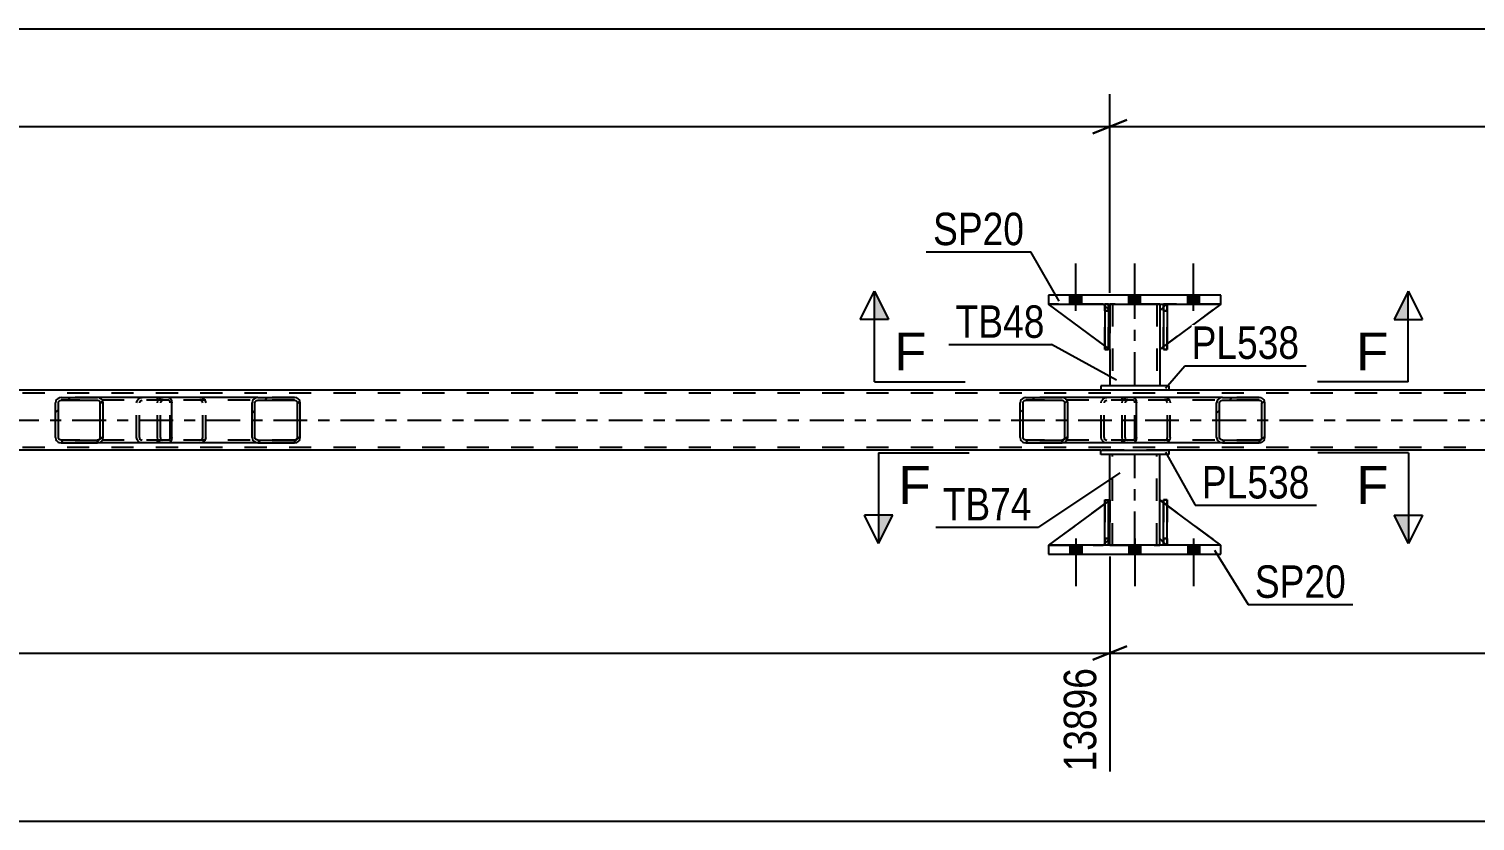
# Model space of a CAD drawing. Header units: millimetres. Extents: x -111 to 730, y -402 to 192.
# Drawn here: x 373.7 to 501.3, y -245.6 to -175.7 of the extents above; entities that cross this region are included whole.
import ezdxf

# ---------------------------------------------------------------- set-up
doc = ezdxf.new("R2010")
doc.units = ezdxf.units.MM
doc.linetypes.add('DXK_LINE_DOT2', pattern=[3.9198, 1.9599, -1.9599])
doc.linetypes.add('DXK_LINE_DOT3', pattern=[5.9187, 2.979, -0.9799, 0.9799, -0.9799])
doc.styles.add('Arial', font='ARIAL.TTF', dxfattribs={"height": 0.2})
doc.styles.add('Arial Narrow', font='ARIALN.TTF', dxfattribs={"height": 0.2})

# ---------------------------------------------------------------- blocks, each defined once
blk = doc.blocks.new('Part-200059755-4156 - 4015')
at = {"linetype": 'Continuous'}
h = blk.add_hatch(dxfattribs=at)
h.set_pattern_fill('', scale=0.7, style=0, pattern_type=0)
h.set_pattern_definition([(45, (482.7503, -208.489), (-1.57154, 1.57154), [])])
h.paths.add_polyline_path([(482.79, -208.67), (482.75, -208.49), (482.64, -208.33), (482.47, -208.23), (482.28, -208.19), (479.04, -208.19), (478.85, -208.23), (478.68, -208.33), (478.57, -208.49), (478.53, -208.67), (478.53, -211.71), (478.57, -211.9), (478.68, -212.05), (478.85, -212.16), (479.04, -212.19), (482.28, -212.19), (482.47, -212.16), (482.64, -212.05), (482.75, -211.9), (482.79, -211.71)])
h.paths.add_polyline_path([(482.51, -211.8), (482.46, -211.88), (482.38, -211.93), (482.28, -211.95), (479.04, -211.95), (478.95, -211.93), (478.86, -211.88), (478.81, -211.8), (478.79, -211.71), (478.79, -208.67), (478.81, -208.58), (478.86, -208.5), (478.95, -208.45), (479.04, -208.43), (482.28, -208.43), (482.38, -208.45), (482.46, -208.5), (482.51, -208.58), (482.53, -208.67), (482.53, -211.71)])
at = {"color": 7, "linetype": 'DXK_LINE_DOT2'}
for p, q in [((470.18, -208.67), (470.22, -208.49)), ((470.18, -211.71), (470.18, -208.67)), ((470.46, -208.58), (470.44, -208.67)), ((470.44, -211.71), (470.44, -208.67)), ((470.51, -208.5), (470.46, -208.58)), ((470.5, -208.23), (470.69, -208.19)), ((470.6, -208.45), (470.51, -208.5)), ((470.69, -208.43), (470.6, -208.45)), ((471.18, -208.19), (470.69, -208.19)), ((482.28, -208.43), (470.69, -208.43)), ((473.93, -208.19), (474.12, -208.23)), ((474.03, -208.45), (473.93, -208.43)), ((474.11, -208.5), (474.03, -208.45)), ((474.17, -208.58), (474.11, -208.5)), ((474.18, -208.67), (474.17, -208.58)), ((474.18, -211.71), (474.18, -208.67)), ((474.4, -208.49), (474.44, -208.67)), ((474.44, -211.71), (474.44, -208.67)), ((482.28, -208.19), (479.04, -208.19)), ((470.22, -211.9), (470.18, -211.71)), ((470.44, -211.71), (470.46, -211.8)), ((470.46, -211.8), (470.51, -211.88)), ((474.11, -211.88), (474.17, -211.8)), ((474.17, -211.8), (474.18, -211.71)), ((474.44, -211.71), (474.4, -211.9)), ((470.69, -212.19), (470.5, -212.16)), ((470.51, -211.88), (470.6, -211.93)), ((470.6, -211.93), (470.69, -211.95)), ((482.28, -211.95), (470.69, -211.95)), ((471.18, -212.19), (470.69, -212.19)), ((473.93, -211.95), (474.03, -211.93)), ((474.12, -212.16), (473.93, -212.19)), ((474.03, -211.93), (474.11, -211.88)), ((482.28, -212.19), (479.04, -212.19))]:
    blk.add_line(p, q, dxfattribs=at)
at = {"color": 2, "linetype": 'Continuous'}
for p, q in [((479.04, -208.19), (471.18, -208.19)), ((478.57, -208.49), (478.53, -208.67)), ((478.53, -211.71), (478.53, -208.67)), ((478.79, -208.67), (478.81, -208.58)), ((478.79, -211.71), (478.79, -208.67)), ((478.81, -208.58), (478.86, -208.5)), ((479.04, -208.19), (478.85, -208.23)), ((478.86, -208.5), (478.95, -208.45)), ((478.95, -208.45), (479.04, -208.43)), ((479.04, -208.19), (482.28, -208.19)), ((479.04, -208.43), (482.28, -208.43)), ((482.47, -208.23), (482.28, -208.19)), ((482.28, -208.43), (482.38, -208.45)), ((482.38, -208.45), (482.46, -208.5)), ((482.46, -208.5), (482.51, -208.58)), ((482.51, -208.58), (482.53, -208.67)), ((482.53, -211.71), (482.53, -208.67)), ((482.79, -208.67), (482.75, -208.49)), ((482.79, -211.71), (482.79, -208.67)), ((478.53, -211.71), (478.57, -211.9)), ((478.81, -211.8), (478.79, -211.71)), ((478.86, -211.88), (478.81, -211.8)), ((482.51, -211.8), (482.46, -211.88)), ((482.53, -211.71), (482.51, -211.8)), ((482.75, -211.9), (482.79, -211.71)), ((479.04, -212.19), (471.18, -212.19)), ((478.85, -212.16), (479.04, -212.19)), ((478.95, -211.93), (478.86, -211.88)), ((479.04, -211.95), (478.95, -211.93)), ((479.04, -211.95), (482.28, -211.95)), ((479.04, -212.19), (482.28, -212.19)), ((482.38, -211.93), (482.28, -211.95)), ((482.28, -212.19), (482.47, -212.16)), ((482.46, -211.88), (482.38, -211.93))]:
    blk.add_line(p, q, dxfattribs=at)
at = {"color": 7, "linetype": 'DXK_LINE_DOT2'}
for centre, start, end in [((470.67, -208.69), 110.7583, 155.68), ((473.95, -208.69), 24.32, 69.2417), ((470.67, -211.69), 204.32, 249.2417), ((473.95, -211.69), 290.7583, 335.68)]:
    blk.add_arc(centre, 0.496, start, end, dxfattribs=at)
at = {"color": 2, "linetype": 'Continuous'}
for centre, start, end in [((479.02, -208.69), 110.7583, 155.68), ((482.3, -208.69), 24.32, 69.2417), ((479.02, -211.69), 204.32, 249.2417), ((482.3, -211.69), 290.7583, 335.68)]:
    blk.add_arc(centre, 0.496, start, end, dxfattribs=at)
blk = doc.blocks.new('Part-200059755-4157 - 4015')
at = {"linetype": 'Continuous'}
h = blk.add_hatch(dxfattribs=at)
h.set_pattern_fill('', scale=0.7, style=0, pattern_type=0)
h.set_pattern_definition([(45, (465.3397, -208.489), (-1.57154, 1.57154), [])])
h.paths.add_polyline_path([(465.38, -208.67), (465.34, -208.49), (465.23, -208.33), (465.07, -208.23), (464.88, -208.19), (461.69, -208.19), (461.5, -208.23), (461.34, -208.33), (461.23, -208.49), (461.19, -208.67), (461.19, -211.71), (461.23, -211.9), (461.34, -212.05), (461.5, -212.16), (461.69, -212.19), (464.88, -212.19), (465.07, -212.16), (465.23, -212.05), (465.34, -211.9), (465.38, -211.71)])
h.paths.add_polyline_path([(465.11, -211.8), (465.05, -211.88), (464.97, -211.93), (464.88, -211.95), (461.69, -211.95), (461.59, -211.93), (461.51, -211.88), (461.46, -211.8), (461.44, -211.71), (461.44, -208.67), (461.46, -208.58), (461.51, -208.5), (461.59, -208.45), (461.69, -208.43), (464.88, -208.43), (464.97, -208.45), (465.05, -208.5), (465.11, -208.58), (465.13, -208.67), (465.13, -211.71)])
at = {"color": 2, "linetype": 'Continuous'}
for p, q in [((461.23, -208.49), (461.19, -208.67)), ((461.19, -211.71), (461.19, -208.67)), ((461.44, -208.67), (461.46, -208.58)), ((461.44, -211.71), (461.44, -208.67)), ((461.46, -208.58), (461.51, -208.5)), ((461.69, -208.19), (461.5, -208.23)), ((461.51, -208.5), (461.59, -208.45)), ((461.59, -208.45), (461.69, -208.43)), ((461.69, -208.19), (464.88, -208.19)), ((461.69, -208.43), (464.88, -208.43)), ((471.18, -208.19), (464.88, -208.19)), ((465.07, -208.23), (464.88, -208.19)), ((464.88, -208.43), (464.97, -208.45)), ((464.97, -208.45), (465.05, -208.5)), ((465.05, -208.5), (465.11, -208.58)), ((465.11, -208.58), (465.13, -208.67)), ((465.13, -211.71), (465.13, -208.67)), ((465.38, -208.67), (465.34, -208.49)), ((465.38, -211.71), (465.38, -208.67)), ((471.18, -208.19), (471.28, -208.23)), ((471.28, -208.23), (471.37, -208.33)), ((471.37, -208.33), (471.43, -208.49)), ((471.43, -208.49), (471.45, -208.67)), ((471.45, -211.71), (471.45, -208.67)), ((461.19, -211.71), (461.23, -211.9)), ((461.46, -211.8), (461.44, -211.71)), ((461.51, -211.88), (461.46, -211.8)), ((465.11, -211.8), (465.05, -211.88)), ((465.13, -211.71), (465.11, -211.8)), ((465.34, -211.9), (465.38, -211.71)), ((471.45, -211.71), (471.43, -211.9)), ((461.5, -212.16), (461.69, -212.19)), ((461.59, -211.93), (461.51, -211.88)), ((461.69, -211.95), (461.59, -211.93)), ((461.69, -211.95), (464.88, -211.95)), ((461.69, -212.19), (464.88, -212.19)), ((464.97, -211.93), (464.88, -211.95)), ((464.88, -212.19), (465.07, -212.16)), ((471.18, -212.19), (464.88, -212.19)), ((465.05, -211.88), (464.97, -211.93)), ((471.28, -212.16), (471.18, -212.19)), ((471.37, -212.05), (471.28, -212.16)), ((471.43, -211.9), (471.37, -212.05))]:
    blk.add_line(p, q, dxfattribs=at)
at = {"color": 7, "linetype": 'DXK_LINE_DOT2'}
for p, q in [((464.88, -208.19), (461.69, -208.19)), ((471.18, -208.43), (461.69, -208.43)), ((468.34, -208.67), (468.38, -208.49)), ((468.34, -211.71), (468.34, -208.67)), ((468.61, -208.58), (468.59, -208.67)), ((468.59, -211.71), (468.59, -208.67)), ((468.66, -208.5), (468.61, -208.58)), ((468.65, -208.23), (468.84, -208.19)), ((468.66, -208.5), (468.69, -208.49)), ((468.69, -208.49), (468.74, -208.45)), ((468.74, -208.45), (468.84, -208.43)), ((470.18, -208.43), (470.18, -208.19)), ((471.23, -208.45), (471.18, -208.43)), ((471.27, -208.5), (471.23, -208.45)), ((471.3, -208.58), (471.27, -208.5)), ((471.31, -208.67), (471.3, -208.58)), ((471.31, -211.71), (471.31, -208.67)), ((468.38, -211.9), (468.34, -211.71)), ((468.59, -211.71), (468.61, -211.8)), ((468.61, -211.8), (468.66, -211.88)), ((471.27, -211.88), (471.3, -211.8)), ((471.3, -211.8), (471.31, -211.71)), ((471.18, -211.95), (461.69, -211.95)), ((464.88, -212.19), (461.69, -212.19)), ((468.84, -212.19), (468.65, -212.16)), ((468.66, -211.88), (468.69, -211.9)), ((468.69, -211.9), (468.74, -211.93)), ((468.74, -211.93), (468.84, -211.95)), ((470.18, -212.19), (470.18, -211.95)), ((471.18, -211.95), (471.23, -211.93)), ((471.23, -211.93), (471.27, -211.88))]:
    blk.add_line(p, q, dxfattribs=at)
at = {"color": 2, "linetype": 'Continuous'}
for centre, start, end in [((461.68, -208.69), 111.1941, 156.1506), ((464.89, -208.69), 23.8494, 68.8059), ((461.68, -211.7), 203.8494, 248.8059), ((464.89, -211.7), 291.1941, 336.1506)]:
    blk.add_arc(centre, 0.492, start, end, dxfattribs=at)
at = {"color": 7, "linetype": 'DXK_LINE_DOT2'}
for centre, start, end in [((468.83, -208.69), 111.1941, 156.1506), ((468.83, -211.7), 203.8494, 248.8059)]:
    blk.add_arc(centre, 0.492, start, end, dxfattribs=at)
blk = doc.blocks.new('Part-200059755-4158 - 4015')
at = {"linetype": 'Continuous'}
h = blk.add_hatch(dxfattribs=at)
h.set_pattern_fill('', scale=0.7, style=0, pattern_type=0)
h.set_pattern_definition([(45, (397.616, -208.489), (-1.57154, 1.57154), [])])
h.paths.add_polyline_path([(397.65, -208.67), (397.62, -208.49), (397.51, -208.33), (397.34, -208.23), (397.14, -208.19), (393.91, -208.19), (393.71, -208.23), (393.55, -208.33), (393.44, -208.49), (393.4, -208.67), (393.4, -211.71), (393.44, -211.9), (393.55, -212.05), (393.71, -212.16), (393.91, -212.19), (397.14, -212.19), (397.34, -212.16), (397.51, -212.05), (397.62, -211.9), (397.65, -211.71)])
h.paths.add_polyline_path([(397.38, -211.8), (397.32, -211.88), (397.24, -211.93), (397.14, -211.95), (393.91, -211.95), (393.81, -211.93), (393.73, -211.88), (393.67, -211.8), (393.65, -211.71), (393.65, -208.67), (393.67, -208.58), (393.73, -208.5), (393.81, -208.45), (393.91, -208.43), (397.14, -208.43), (397.24, -208.45), (397.32, -208.5), (397.38, -208.58), (397.4, -208.67), (397.4, -211.71)])
at = {"color": 7, "linetype": 'DXK_LINE_DOT2'}
for p, q in [((385.05, -208.67), (385.09, -208.49)), ((385.05, -211.71), (385.05, -208.67)), ((385.32, -208.58), (385.3, -208.67)), ((385.3, -211.71), (385.3, -208.67)), ((385.38, -208.5), (385.32, -208.58)), ((385.36, -208.23), (385.56, -208.19)), ((385.46, -208.45), (385.38, -208.5)), ((385.56, -208.43), (385.46, -208.45)), ((386.04, -208.19), (385.56, -208.19)), ((397.14, -208.43), (385.56, -208.43)), ((388.79, -208.19), (388.99, -208.23)), ((388.89, -208.45), (388.79, -208.43)), ((388.98, -208.5), (388.89, -208.45)), ((389.03, -208.58), (388.98, -208.5)), ((389.05, -208.67), (389.03, -208.58)), ((389.05, -211.71), (389.05, -208.67)), ((389.27, -208.49), (389.31, -208.67)), ((389.31, -211.71), (389.31, -208.67)), ((397.14, -208.19), (393.91, -208.19)), ((385.09, -211.9), (385.05, -211.71)), ((385.3, -211.71), (385.32, -211.8)), ((385.32, -211.8), (385.38, -211.88)), ((388.98, -211.88), (389.03, -211.8)), ((389.03, -211.8), (389.05, -211.71)), ((389.31, -211.71), (389.27, -211.9)), ((385.56, -212.19), (385.36, -212.16)), ((385.38, -211.88), (385.46, -211.93)), ((385.46, -211.93), (385.56, -211.95)), ((397.14, -211.95), (385.56, -211.95)), ((386.04, -212.19), (385.56, -212.19)), ((388.79, -211.95), (388.89, -211.93)), ((388.99, -212.16), (388.79, -212.19)), ((388.89, -211.93), (388.98, -211.88)), ((397.14, -212.19), (393.91, -212.19))]:
    blk.add_line(p, q, dxfattribs=at)
at = {"color": 2, "linetype": 'Continuous'}
for p, q in [((393.91, -208.19), (386.04, -208.19)), ((393.44, -208.49), (393.4, -208.67)), ((393.4, -211.71), (393.4, -208.67)), ((393.65, -208.67), (393.67, -208.58)), ((393.65, -211.71), (393.65, -208.67)), ((393.67, -208.58), (393.73, -208.5)), ((393.91, -208.19), (393.71, -208.23)), ((393.73, -208.5), (393.81, -208.45)), ((393.81, -208.45), (393.91, -208.43)), ((393.91, -208.19), (397.14, -208.19)), ((393.91, -208.43), (397.14, -208.43)), ((397.34, -208.23), (397.14, -208.19)), ((397.14, -208.43), (397.24, -208.45)), ((397.24, -208.45), (397.32, -208.5)), ((397.32, -208.5), (397.38, -208.58)), ((397.38, -208.58), (397.4, -208.67)), ((397.4, -211.71), (397.4, -208.67)), ((397.65, -208.67), (397.62, -208.49)), ((397.65, -211.71), (397.65, -208.67)), ((393.4, -211.71), (393.44, -211.9)), ((393.67, -211.8), (393.65, -211.71)), ((393.73, -211.88), (393.67, -211.8)), ((397.38, -211.8), (397.32, -211.88)), ((397.4, -211.71), (397.38, -211.8)), ((397.62, -211.9), (397.65, -211.71)), ((393.91, -212.19), (386.04, -212.19)), ((393.71, -212.16), (393.91, -212.19)), ((393.81, -211.93), (393.73, -211.88)), ((393.91, -211.95), (393.81, -211.93)), ((393.91, -211.95), (397.14, -211.95)), ((393.91, -212.19), (397.14, -212.19)), ((397.24, -211.93), (397.14, -211.95)), ((397.14, -212.19), (397.34, -212.16)), ((397.32, -211.88), (397.24, -211.93))]:
    blk.add_line(p, q, dxfattribs=at)
at = {"color": 7, "linetype": 'DXK_LINE_DOT2'}
for centre, start, end in [((385.54, -208.69), 110.7583, 155.68), ((388.81, -208.69), 24.32, 69.2417), ((385.54, -211.69), 204.32, 249.2417), ((388.81, -211.69), 290.7583, 335.68)]:
    blk.add_arc(centre, 0.496, start, end, dxfattribs=at)
at = {"color": 2, "linetype": 'Continuous'}
for centre, start, end in [((393.89, -208.69), 110.7583, 155.68), ((397.16, -208.69), 24.32, 69.2417), ((393.89, -211.69), 204.32, 249.2417), ((397.16, -211.69), 290.7583, 335.68)]:
    blk.add_arc(centre, 0.496, start, end, dxfattribs=at)
blk = doc.blocks.new('Part-200059755-4196 - 4015')
at = {"color": 2, "linetype": 'Continuous'}
for p, q in [((469.1, -199.95), (469.1, -200.55)), ((473.5, -199.95), (473.5, -200.55)), ((469.1, -203.95), (469.1, -207.15)), ((473.5, -203.95), (473.5, -207.15))]:
    blk.add_line(p, q, dxfattribs=at)
at = {"color": 7, "linetype": 'DXK_LINE_DOT2'}
for p, q in [((473.5, -199.95), (469.1, -199.95)), ((469.34, -199.95), (469.34, -207.15)), ((473.26, -199.95), (473.26, -207.15)), ((469.1, -200.55), (469.1, -203.95)), ((473.5, -200.55), (473.5, -203.95)), ((473.5, -207.15), (469.1, -207.15))]:
    blk.add_line(p, q, dxfattribs=at)
at = {"color": 7, "linetype": 'DXK_LINE_DOT3'}
blk.add_line((471.3, -207.15), (471.3, -199.95), dxfattribs=at)
blk = doc.blocks.new('Part-200059755-4201 - 4015')
at = {"color": 2, "linetype": 'Continuous'}
for p, q in [((474.3, -207.15), (468.3, -207.15)), ((468.3, -207.15), (468.3, -207.55)), ((474.3, -207.55), (468.3, -207.55)), ((474.3, -207.15), (474.3, -207.55))]:
    blk.add_line(p, q, dxfattribs=at)
blk = doc.blocks.new('Part-200059755-4206 - 4015')
at = {"color": 2, "linetype": 'Continuous'}
for p, q in [((468.3, -212.83), (474.3, -212.83)), ((468.3, -213.23), (468.3, -212.83)), ((474.3, -212.83), (474.3, -213.23)), ((474.3, -213.23), (468.3, -213.23))]:
    blk.add_line(p, q, dxfattribs=at)
blk = doc.blocks.new('Part-200059755-4211 - 4015')
at = {"color": 2, "linetype": 'Continuous'}
for p, q in [((469.1, -217.23), (469.1, -213.23)), ((473.5, -217.23), (473.5, -213.23)), ((469.1, -221.23), (469.1, -220.63)), ((473.5, -221.23), (473.5, -220.63))]:
    blk.add_line(p, q, dxfattribs=at)
at = {"color": 7, "linetype": 'DXK_LINE_DOT2'}
for p, q in [((473.5, -213.23), (469.1, -213.23)), ((469.34, -221.23), (469.34, -213.23)), ((473.26, -221.23), (473.26, -213.23)), ((469.1, -220.63), (469.1, -217.23)), ((473.5, -220.63), (473.5, -217.23)), ((469.1, -221.23), (473.5, -221.23))]:
    blk.add_line(p, q, dxfattribs=at)
at = {"color": 7, "linetype": 'DXK_LINE_DOT3'}
blk.add_line((471.3, -221.23), (471.3, -213.23), dxfattribs=at)
blk = doc.blocks.new('Part-200059755-4212 - 4015')
at = {"color": 7, "linetype": 'DXK_LINE_DOT2'}
for p, q in [((468.65, -200.55), (468.65, -199.95)), ((468.65, -199.95), (468.65, -199.95)), ((468.65, -199.95), (468.65, -203.95)), ((468.97, -199.95), (468.65, -199.95)), ((468.97, -200.55), (468.97, -199.95)), ((468.97, -203.95), (468.97, -199.95)), ((468.65, -203.95), (468.65, -200.55)), ((468.65, -200.55), (468.97, -200.55)), ((468.97, -200.55), (468.97, -203.95)), ((468.65, -203.95), (468.97, -203.95))]:
    blk.add_line(p, q, dxfattribs=at)
blk = doc.blocks.new('Part-200059755-4213 - 4015')
at = {"color": 7, "linetype": 'DXK_LINE_DOT2'}
for p, q in [((473.85, -200.55), (473.85, -199.95)), ((473.85, -199.95), (473.85, -199.95)), ((473.85, -199.95), (473.85, -203.95)), ((474.17, -199.95), (473.85, -199.95)), ((474.17, -200.55), (474.17, -199.95)), ((474.17, -203.95), (474.17, -199.95)), ((473.85, -203.95), (473.85, -200.55)), ((473.85, -200.55), (474.17, -200.55)), ((474.17, -200.55), (474.17, -203.95)), ((473.85, -203.95), (474.17, -203.95))]:
    blk.add_line(p, q, dxfattribs=at)
blk = doc.blocks.new('Part-200059755-4214 - 4015')
at = {"color": 2, "linetype": 'Continuous'}
for p, q in [((468.97, -199.95), (468.65, -199.95)), ((468.65, -199.95), (468.65, -203.95)), ((468.97, -199.95), (468.97, -199.95)), ((468.97, -199.95), (468.97, -203.95)), ((468.97, -203.95), (468.65, -203.95))]:
    blk.add_line(p, q, dxfattribs=at)
at = {"color": 7, "linetype": 'DXK_LINE_DOT2'}
for p, q in [((468.65, -200.55), (468.65, -199.95)), ((468.97, -200.55), (468.97, -199.95)), ((468.97, -199.95), (468.97, -199.95)), ((468.97, -200.55), (468.65, -200.55)), ((468.65, -200.55), (468.65, -203.95)), ((468.97, -203.95), (468.97, -200.55))]:
    blk.add_line(p, q, dxfattribs=at)
blk = doc.blocks.new('Part-200059755-4215 - 4015')
at = {"color": 2, "linetype": 'Continuous'}
for p, q in [((474.17, -199.95), (473.85, -199.95)), ((473.85, -199.95), (473.85, -203.95)), ((474.17, -199.95), (474.17, -199.95)), ((474.17, -199.95), (474.17, -203.95)), ((474.17, -203.95), (473.85, -203.95))]:
    blk.add_line(p, q, dxfattribs=at)
at = {"color": 7, "linetype": 'DXK_LINE_DOT2'}
for p, q in [((473.85, -200.55), (473.85, -199.95)), ((474.17, -200.55), (474.17, -199.95)), ((474.17, -199.95), (474.17, -199.95)), ((474.17, -200.55), (473.85, -200.55)), ((473.85, -200.55), (473.85, -203.95)), ((474.17, -203.95), (474.17, -200.55))]:
    blk.add_line(p, q, dxfattribs=at)
blk = doc.blocks.new('Part-200059755-4218 - 4015')
at = {"color": 7, "linetype": 'DXK_LINE_DOT2'}
for p, q in [((469.1, -203.95), (463.7, -199.95)), ((463.7, -199.95), (468.5, -199.95)), ((468.5, -199.95), (469.1, -200.55)), ((469.1, -200.55), (468.5, -199.95)), ((469.1, -200.55), (469.1, -203.95)), ((469.1, -200.55), (469.1, -200.55)), ((469.1, -200.55), (469.1, -203.95))]:
    blk.add_line(p, q, dxfattribs=at)
blk = doc.blocks.new('Part-200059755-4221 - 4015')
at = {"color": 2, "linetype": 'Continuous'}
for p, q in [((468.65, -203.62), (463.7, -199.95)), ((468.65, -200.11), (468.5, -199.95)), ((469.1, -200.55), (468.97, -200.43)), ((469.1, -200.55), (469.1, -200.55)), ((469.1, -203.95), (469.1, -200.55)), ((468.97, -203.86), (469.1, -203.95)), ((469.1, -203.95), (469.1, -203.95))]:
    blk.add_line(p, q, dxfattribs=at)
at = {"color": 7, "linetype": 'DXK_LINE_DOT2'}
for p, q in [((468.5, -199.95), (463.7, -199.95)), ((468.5, -199.95), (469.1, -200.55)), ((468.97, -200.43), (468.65, -200.11)), ((469.1, -200.55), (469.1, -203.95)), ((468.97, -203.86), (468.65, -203.62))]:
    blk.add_line(p, q, dxfattribs=at)
blk = doc.blocks.new('Part-200059755-4224 - 4015')
at = {"color": 7, "linetype": 'DXK_LINE_DOT2'}
for p, q in [((474.1, -199.95), (473.5, -200.55)), ((473.5, -203.95), (478.9, -199.95)), ((478.9, -199.95), (474.1, -199.95)), ((473.5, -200.55), (473.5, -203.95))]:
    blk.add_line(p, q, dxfattribs=at)
blk = doc.blocks.new('Part-200059755-4227 - 4015')
at = {"color": 2, "linetype": 'Continuous'}
for p, q in [((473.85, -200.2), (473.5, -200.55)), ((478.9, -199.95), (474.17, -203.45)), ((473.5, -200.55), (473.5, -203.95)), ((473.85, -203.69), (473.5, -203.95))]:
    blk.add_line(p, q, dxfattribs=at)
at = {"color": 7, "linetype": 'DXK_LINE_DOT2'}
for p, q in [((474.1, -199.95), (473.85, -200.2)), ((478.9, -199.95), (474.1, -199.95)), ((474.17, -203.45), (473.85, -203.69))]:
    blk.add_line(p, q, dxfattribs=at)
blk = doc.blocks.new('Part-200059755-4228 - 4015')
at = {"color": 7, "linetype": 'DXK_LINE_DOT2'}
for p, q in [((468.65, -217.23), (468.97, -217.23)), ((468.65, -220.63), (468.65, -217.23)), ((468.65, -217.23), (468.65, -221.23)), ((468.97, -217.23), (468.97, -220.63)), ((468.97, -221.23), (468.97, -217.33)), ((468.97, -220.63), (468.65, -220.63)), ((468.65, -221.23), (468.65, -220.63)), ((468.97, -220.63), (468.97, -221.23)), ((468.97, -221.23), (468.65, -221.23)), ((468.97, -221.23), (468.97, -221.23))]:
    blk.add_line(p, q, dxfattribs=at)
blk = doc.blocks.new('Part-200059755-4229 - 4015')
at = {"color": 7, "linetype": 'DXK_LINE_DOT2'}
for p, q in [((474.17, -217.23), (473.85, -217.23)), ((473.85, -220.63), (473.85, -217.23)), ((473.85, -217.23), (473.85, -221.23)), ((474.17, -217.23), (474.17, -220.63)), ((474.17, -221.23), (474.17, -217.23)), ((474.17, -220.63), (473.85, -220.63)), ((473.85, -221.23), (473.85, -220.63)), ((474.17, -220.63), (474.17, -221.23)), ((474.17, -221.23), (473.85, -221.23)), ((474.17, -221.23), (474.17, -221.23))]:
    blk.add_line(p, q, dxfattribs=at)
blk = doc.blocks.new('Part-200059755-4230 - 4015')
at = {"color": 2, "linetype": 'Continuous'}
for p, q in [((468.65, -221.23), (468.65, -217.23)), ((468.65, -217.23), (468.97, -217.23)), ((468.97, -221.23), (468.97, -217.23)), ((468.65, -221.23), (468.65, -221.23)), ((468.97, -221.23), (468.65, -221.23))]:
    blk.add_line(p, q, dxfattribs=at)
at = {"color": 7, "linetype": 'DXK_LINE_DOT2'}
for p, q in [((468.65, -217.23), (468.65, -220.63)), ((468.97, -220.63), (468.97, -217.23)), ((468.65, -220.63), (468.65, -221.23)), ((468.65, -220.63), (468.97, -220.63)), ((468.97, -221.23), (468.97, -220.63)), ((468.97, -221.23), (468.97, -221.23))]:
    blk.add_line(p, q, dxfattribs=at)
blk = doc.blocks.new('Part-200059755-4231 - 4015')
at = {"color": 2, "linetype": 'Continuous'}
for p, q in [((473.85, -221.23), (473.85, -217.23)), ((473.85, -217.23), (474.17, -217.23)), ((474.17, -221.23), (474.17, -217.23)), ((473.85, -221.23), (473.85, -221.23)), ((474.17, -221.23), (473.85, -221.23))]:
    blk.add_line(p, q, dxfattribs=at)
at = {"color": 7, "linetype": 'DXK_LINE_DOT2'}
for p, q in [((473.85, -217.23), (473.85, -220.63)), ((474.17, -220.63), (474.17, -217.23)), ((473.85, -220.63), (473.85, -221.23)), ((473.85, -220.63), (474.17, -220.63)), ((474.17, -221.23), (474.17, -220.63)), ((474.17, -221.23), (474.17, -221.23))]:
    blk.add_line(p, q, dxfattribs=at)
blk = doc.blocks.new('Part-200059755-4234 - 4015')
at = {"color": 7, "linetype": 'DXK_LINE_DOT2'}
for p, q in [((469.1, -217.23), (463.7, -221.23)), ((469.1, -220.63), (469.1, -217.23)), ((469.1, -217.23), (469.1, -220.63)), ((468.5, -221.23), (469.1, -220.63)), ((469.1, -220.63), (468.5, -221.23)), ((469.1, -220.63), (469.1, -220.63)), ((463.7, -221.23), (468.5, -221.23))]:
    blk.add_line(p, q, dxfattribs=at)
blk = doc.blocks.new('Part-200059755-4237 - 4015')
at = {"color": 2, "linetype": 'Continuous'}
for p, q in [((468.65, -217.56), (463.7, -221.23)), ((469.1, -217.23), (468.97, -217.33)), ((469.1, -220.63), (469.1, -217.23)), ((469.1, -220.63), (468.97, -220.76)), ((469.1, -220.63), (469.1, -220.63)), ((468.65, -221.08), (468.5, -221.23))]:
    blk.add_line(p, q, dxfattribs=at)
at = {"color": 7, "linetype": 'DXK_LINE_DOT2'}
for p, q in [((468.97, -217.33), (468.65, -217.56)), ((469.1, -220.63), (469.1, -217.23)), ((469.1, -220.63), (468.5, -221.23)), ((468.97, -220.76), (468.65, -221.08)), ((463.7, -221.23), (468.5, -221.23))]:
    blk.add_line(p, q, dxfattribs=at)
blk = doc.blocks.new('Part-200059755-4240 - 4015')
at = {"color": 7, "linetype": 'DXK_LINE_DOT2'}
for p, q in [((473.5, -220.63), (473.5, -217.23)), ((473.5, -217.23), (478.9, -221.23)), ((474.1, -221.23), (473.5, -220.63)), ((478.9, -221.23), (474.1, -221.23))]:
    blk.add_line(p, q, dxfattribs=at)
blk = doc.blocks.new('Part-200059755-4243 - 4015')
at = {"color": 2, "linetype": 'Continuous'}
for p, q in [((473.5, -220.63), (473.5, -217.23)), ((473.85, -217.49), (473.5, -217.23)), ((478.9, -221.23), (474.17, -217.73)), ((473.85, -220.99), (473.5, -220.63))]:
    blk.add_line(p, q, dxfattribs=at)
at = {"color": 7, "linetype": 'DXK_LINE_DOT2'}
for p, q in [((474.17, -217.73), (473.85, -217.49)), ((474.1, -221.23), (473.85, -220.99)), ((478.9, -221.23), (474.1, -221.23)), ((478.9, -221.23), (478.9, -221.23)), ((478.9, -221.23), (478.9, -221.23))]:
    blk.add_line(p, q, dxfattribs=at)
blk = doc.blocks.new('Part-200059755-4248 - 4015')
at = {"color": 2, "linetype": 'Continuous'}
for p, q in [((478.9, -221.23), (463.7, -221.23)), ((463.7, -221.23), (463.7, -222.03)), ((463.7, -222.03), (478.9, -222.03)), ((478.9, -222.03), (478.9, -221.23))]:
    blk.add_line(p, q, dxfattribs=at)
blk = doc.blocks.new('Part-200059755-4253 - 4015')
at = {"color": 2, "linetype": 'Continuous'}
for p, q in [((478.9, -199.15), (463.7, -199.15)), ((463.7, -199.15), (463.7, -199.95)), ((463.7, -199.95), (478.9, -199.95)), ((478.9, -199.95), (478.9, -199.15))]:
    blk.add_line(p, q, dxfattribs=at)
blk = doc.blocks.new('Part-200059755-4254 - 4015')
at = {"linetype": 'Continuous'}
h = blk.add_hatch(dxfattribs=at)
h.set_pattern_fill('', scale=0.7, style=0, pattern_type=0)
h.set_pattern_definition([(45, (380.2054, -208.489), (-1.57154, 1.57154), [])])
h.paths.add_polyline_path([(380.24, -208.67), (380.21, -208.49), (380.1, -208.33), (379.93, -208.23), (379.74, -208.19), (376.56, -208.19), (376.36, -208.23), (376.2, -208.33), (376.09, -208.49), (376.05, -208.67), (376.05, -211.71), (376.09, -211.9), (376.2, -212.05), (376.36, -212.16), (376.56, -212.19), (379.74, -212.19), (379.93, -212.16), (380.1, -212.05), (380.21, -211.9), (380.24, -211.71)])
h.paths.add_polyline_path([(379.97, -211.8), (379.92, -211.88), (379.84, -211.93), (379.74, -211.95), (376.56, -211.95), (376.46, -211.93), (376.38, -211.88), (376.32, -211.8), (376.31, -211.71), (376.31, -208.67), (376.32, -208.58), (376.38, -208.5), (376.46, -208.45), (376.56, -208.43), (379.74, -208.43), (379.84, -208.45), (379.92, -208.5), (379.97, -208.58), (379.99, -208.67), (379.99, -211.71)])
at = {"color": 2, "linetype": 'Continuous'}
for p, q in [((376.09, -208.49), (376.05, -208.67)), ((376.05, -211.71), (376.05, -208.67)), ((376.31, -208.67), (376.32, -208.58)), ((376.31, -211.71), (376.31, -208.67)), ((376.32, -208.58), (376.38, -208.5)), ((376.56, -208.19), (376.36, -208.23)), ((376.38, -208.5), (376.46, -208.45)), ((376.46, -208.45), (376.56, -208.43)), ((376.56, -208.19), (379.74, -208.19)), ((376.56, -208.43), (379.74, -208.43)), ((386.04, -208.19), (379.74, -208.19)), ((379.93, -208.23), (379.74, -208.19)), ((379.74, -208.43), (379.84, -208.45)), ((379.84, -208.45), (379.92, -208.5)), ((379.92, -208.5), (379.97, -208.58)), ((379.97, -208.58), (379.99, -208.67)), ((379.99, -211.71), (379.99, -208.67)), ((380.24, -208.67), (380.21, -208.49)), ((380.24, -211.71), (380.24, -208.67)), ((386.04, -208.19), (386.14, -208.23)), ((386.14, -208.23), (386.23, -208.33)), ((386.23, -208.33), (386.29, -208.49)), ((386.29, -208.49), (386.31, -208.67)), ((386.31, -211.71), (386.31, -208.67)), ((376.05, -211.71), (376.09, -211.9)), ((376.32, -211.8), (376.31, -211.71)), ((376.38, -211.88), (376.32, -211.8)), ((379.97, -211.8), (379.92, -211.88)), ((379.99, -211.71), (379.97, -211.8)), ((380.21, -211.9), (380.24, -211.71)), ((386.31, -211.71), (386.29, -211.9)), ((376.36, -212.16), (376.56, -212.19)), ((376.46, -211.93), (376.38, -211.88)), ((376.56, -211.95), (376.46, -211.93)), ((376.56, -211.95), (379.74, -211.95)), ((376.56, -212.19), (379.74, -212.19)), ((379.84, -211.93), (379.74, -211.95)), ((379.74, -212.19), (379.93, -212.16)), ((386.04, -212.19), (379.74, -212.19)), ((379.92, -211.88), (379.84, -211.93)), ((386.14, -212.16), (386.04, -212.19)), ((386.23, -212.05), (386.14, -212.16)), ((386.29, -211.9), (386.23, -212.05))]:
    blk.add_line(p, q, dxfattribs=at)
at = {"color": 7, "linetype": 'DXK_LINE_DOT2'}
for p, q in [((379.74, -208.19), (376.56, -208.19)), ((386.04, -208.43), (376.56, -208.43)), ((383.2, -208.67), (383.24, -208.49)), ((383.2, -211.71), (383.2, -208.67)), ((383.47, -208.58), (383.46, -208.67)), ((383.46, -211.71), (383.46, -208.67)), ((383.53, -208.5), (383.47, -208.58)), ((383.51, -208.23), (383.71, -208.19)), ((383.53, -208.5), (383.55, -208.49)), ((383.55, -208.49), (383.61, -208.45)), ((383.61, -208.45), (383.71, -208.43)), ((385.05, -208.43), (385.05, -208.19)), ((386.09, -208.45), (386.04, -208.43)), ((386.14, -208.5), (386.09, -208.45)), ((386.17, -208.58), (386.14, -208.5)), ((386.18, -208.67), (386.17, -208.58)), ((386.18, -211.71), (386.18, -208.67)), ((383.24, -211.9), (383.2, -211.71)), ((383.46, -211.71), (383.47, -211.8)), ((383.47, -211.8), (383.53, -211.88)), ((386.14, -211.88), (386.17, -211.8)), ((386.17, -211.8), (386.18, -211.71)), ((386.04, -211.95), (376.56, -211.95)), ((379.74, -212.19), (376.56, -212.19)), ((383.71, -212.19), (383.51, -212.16)), ((383.53, -211.88), (383.55, -211.9)), ((383.55, -211.9), (383.61, -211.93)), ((383.61, -211.93), (383.71, -211.95)), ((385.05, -212.19), (385.05, -211.95)), ((386.04, -211.95), (386.09, -211.93)), ((386.09, -211.93), (386.14, -211.88))]:
    blk.add_line(p, q, dxfattribs=at)
at = {"color": 2, "linetype": 'Continuous'}
for centre, start, end in [((376.54, -208.69), 111.1941, 156.1506), ((379.76, -208.69), 23.8494, 68.8059), ((376.54, -211.7), 203.8494, 248.8059), ((379.76, -211.7), 291.1941, 336.1506)]:
    blk.add_arc(centre, 0.492, start, end, dxfattribs=at)
at = {"color": 7, "linetype": 'DXK_LINE_DOT2'}
for centre, start, end in [((383.69, -208.69), 111.1941, 156.1506), ((383.69, -211.7), 203.8494, 248.8059)]:
    blk.add_arc(centre, 0.492, start, end, dxfattribs=at)
blk = doc.blocks.new('Part-200059755-4256 - 4015')
at = {"color": 7, "linetype": 'DXK_LINE_DOT2'}
for p, q in [((610.29, -207.79), (-48.62, -207.79)), ((474.3, -207.55), (468.3, -207.55)), ((610.29, -212.59), (-48.62, -212.59)), ((474.3, -212.83), (468.3, -212.83))]:
    blk.add_line(p, q, dxfattribs=at)
at = {"color": 2, "linetype": 'Continuous'}
for p, q in [((468.3, -207.55), (218.89, -207.55)), ((610.29, -207.55), (474.3, -207.55)), ((468.3, -212.83), (218.89, -212.83)), ((610.29, -212.83), (474.3, -212.83))]:
    blk.add_line(p, q, dxfattribs=at)
at = {"color": 7, "linetype": 'DXK_LINE_DOT3'}
blk.add_line((-48.62, -210.19), (610.29, -210.19), dxfattribs=at)
blk = doc.blocks.new('Bolt-200059755-4269 - 4015')
at = {"linetype": 'Continuous'}
for points in [[(466.62, -221.23), (465.58, -221.23), (465.58, -222.03), (466.62, -222.03)], [(466.62, -221.23), (465.58, -221.23), (465.58, -222.03), (466.62, -222.03)], [(466.62, -221.23), (465.58, -221.23), (465.58, -222.03), (466.62, -222.03)], [(471.82, -221.23), (470.78, -221.23), (470.78, -222.03), (471.82, -222.03)], [(471.82, -221.23), (470.78, -221.23), (470.78, -222.03), (471.82, -222.03)], [(477.02, -221.23), (475.98, -221.23), (475.98, -222.03), (477.02, -222.03)], [(477.02, -221.23), (475.98, -221.23), (475.98, -222.03), (477.02, -222.03)], [(477.02, -221.23), (475.98, -221.23), (475.98, -222.03), (477.02, -222.03)]]:
    blk.add_hatch(color=1, dxfattribs=at).paths.add_polyline_path(points)
at = {"color": 1, "linetype": 'Continuous'}
for p, q in [((466.1, -220.63), (466.1, -224.83)), ((466.1, -220.63), (466.1, -224.83)), ((466.1, -220.63), (466.1, -224.83)), ((471.3, -220.63), (471.3, -224.83)), ((471.3, -220.63), (471.3, -224.83)), ((476.5, -220.63), (476.5, -224.83)), ((476.5, -220.63), (476.5, -224.83)), ((476.5, -220.63), (476.5, -224.83)), ((465.58, -221.23), (465.58, -222.03)), ((465.58, -221.23), (465.58, -222.03)), ((465.58, -221.23), (465.58, -222.03)), ((466.62, -221.23), (466.62, -222.03)), ((466.62, -221.23), (466.62, -222.03)), ((466.62, -221.23), (466.62, -222.03)), ((470.78, -221.23), (470.78, -222.03)), ((470.78, -221.23), (470.78, -222.03)), ((471.82, -221.23), (471.82, -222.03)), ((471.82, -221.23), (471.82, -222.03)), ((475.98, -221.23), (475.98, -222.03)), ((475.98, -221.23), (475.98, -222.03)), ((475.98, -221.23), (475.98, -222.03)), ((477.02, -221.23), (477.02, -222.03)), ((477.02, -221.23), (477.02, -222.03)), ((477.02, -221.23), (477.02, -222.03))]:
    blk.add_line(p, q, dxfattribs=at)
blk = doc.blocks.new('Bolt-200059755-4270 - 4015')
at = {"linetype": 'Continuous'}
for points in [[(465.58, -199.95), (466.62, -199.95), (466.62, -199.15), (465.58, -199.15)], [(465.58, -199.95), (466.62, -199.95), (466.62, -199.15), (465.58, -199.15)], [(465.58, -199.95), (466.62, -199.95), (466.62, -199.15), (465.58, -199.15)], [(470.78, -199.95), (471.82, -199.95), (471.82, -199.15), (470.78, -199.15)], [(470.78, -199.95), (471.82, -199.95), (471.82, -199.15), (470.78, -199.15)], [(475.98, -199.95), (477.02, -199.95), (477.02, -199.15), (475.98, -199.15)], [(475.98, -199.95), (477.02, -199.95), (477.02, -199.15), (475.98, -199.15)], [(475.98, -199.95), (477.02, -199.95), (477.02, -199.15), (475.98, -199.15)]]:
    blk.add_hatch(color=1, dxfattribs=at).paths.add_polyline_path(points)
at = {"color": 1, "linetype": 'Continuous'}
for p, q in [((466.1, -200.55), (466.1, -196.35)), ((466.1, -200.55), (466.1, -196.35)), ((466.1, -200.55), (466.1, -196.35)), ((471.3, -200.55), (471.3, -196.35)), ((471.3, -200.55), (471.3, -196.35)), ((476.5, -200.55), (476.5, -196.35)), ((476.5, -200.55), (476.5, -196.35)), ((476.5, -200.55), (476.5, -196.35)), ((465.58, -199.95), (465.58, -199.15)), ((465.58, -199.95), (465.58, -199.15)), ((465.58, -199.95), (465.58, -199.15)), ((466.62, -199.95), (466.62, -199.15)), ((466.62, -199.95), (466.62, -199.15)), ((466.62, -199.95), (466.62, -199.15)), ((470.78, -199.95), (470.78, -199.15)), ((470.78, -199.95), (470.78, -199.15)), ((471.82, -199.95), (471.82, -199.15)), ((471.82, -199.95), (471.82, -199.15)), ((475.98, -199.95), (475.98, -199.15)), ((475.98, -199.95), (475.98, -199.15)), ((475.98, -199.95), (475.98, -199.15)), ((477.02, -199.95), (477.02, -199.15)), ((477.02, -199.95), (477.02, -199.15)), ((477.02, -199.95), (477.02, -199.15))]:
    blk.add_line(p, q, dxfattribs=at)
blk = doc.blocks.new('StraightDimension-200059755-4368 - 4015')
at = {"color": 7, "linetype": 'Continuous'}
for p, q in [((469.1, -222.23), (469.1, -241.19)), ((470.6, -230.15), (467.6, -231.35)), ((469.1, -230.75), (618.91, -230.75))]:
    blk.add_line(p, q, dxfattribs=at)
blk = doc.blocks.new('StraightDimension-200059755-4337 - 4015')
at = {"color": 7, "linetype": 'Continuous'}
for p, q in [((469.1, -198.95), (469.1, -181.42)), ((470.6, -183.67), (467.6, -184.87)), ((469.1, -184.27), (618.91, -184.27))]:
    blk.add_line(p, q, dxfattribs=at)
blk = doc.blocks.new('StraightDimension-200059755-4344 - 4015')
at = {"color": 7, "linetype": 'Continuous'}
for p, q in [((469.1, -198.95), (469.1, -181.42)), ((467.6, -184.87), (470.6, -183.67)), ((213.69, -184.27), (469.1, -184.27))]:
    blk.add_line(p, q, dxfattribs=at)
blk = doc.blocks.new('StraightDimension-200059755-4362 - 4015')
at = {"color": 7, "linetype": 'Continuous'}
for p, q in [((469.1, -222.23), (469.1, -241.19)), ((213.69, -230.75), (469.1, -230.75)), ((467.6, -231.35), (470.6, -230.15))]:
    blk.add_line(p, q, dxfattribs=at)
at = {"color": 0, "linetype": 'Continuous'}
blk.add_wipeout([(468.5, -231.45), (464.3, -231.45), (464.3, -241.79), (468.5, -241.79)], dxfattribs=at)
at = {"color": 3, "linetype": 'Continuous', "style": 'Arial Narrow'}
blk.add_text('13896', height=2.863, rotation=90.0002, dxfattribs=at).set_placement((467.9, -241.19))
blk = doc.blocks.new('StraightDimension-200059755-4410 - 4015')
at = {"color": 7, "linetype": 'Continuous'}
blk.add_line((-57.88, -245.58), (618.91, -245.58), dxfattribs=at)
blk = doc.blocks.new('StraightDimension-200059755-9397 - 4015')
at = {"color": 7, "linetype": 'Continuous'}
blk.add_line((-57.24, -175.65), (618.91, -175.65), dxfattribs=at)
blk = doc.blocks.new('SectionMark-200059755-4527 - 4015')
at = {"linetype": 'Continuous'}
for points in [[(448.69, -218.58), (449.94, -218.58), (448.69, -221.08)], [(494.2, -218.58), (495.45, -218.58), (495.45, -221.08)]]:
    blk.add_hatch(color=6, dxfattribs=at).paths.add_polyline_path(points)
at = {"color": 6, "linetype": 'Continuous'}
for p, q in [((448.69, -213.08), (456.69, -213.08)), ((448.69, -213.08), (448.69, -221.08)), ((495.45, -213.08), (487.45, -213.08)), ((495.45, -213.08), (495.45, -221.08)), ((448.69, -221.08), (447.44, -218.58)), ((449.94, -218.58), (447.44, -218.58)), ((448.69, -221.08), (449.94, -218.58)), ((494.2, -218.58), (496.7, -218.58)), ((495.45, -221.08), (494.2, -218.58)), ((496.7, -218.58), (495.45, -221.08))]:
    blk.add_line(p, q, dxfattribs=at)
at = {"color": 0, "linetype": 'Continuous'}
for points in [[(453.29, -217.58), (453.29, -214.08), (450.44, -214.08), (450.44, -217.58)], [(493.7, -217.58), (493.7, -214.08), (490.85, -214.08), (490.85, -217.58)]]:
    blk.add_wipeout(points, dxfattribs=at)
at = {"color": 3, "linetype": 'Continuous', "style": 'Arial'}
for p in [(450.44, -217.58), (490.85, -217.58)]:
    blk.add_text('F', height=3.34, dxfattribs=at).set_placement(p)
blk = doc.blocks.new('Mark-200059755-4192 - 4015')
at = {"color": 0}
blk.add_wipeout([(463.35, -202.92), (463.35, -199.92), (455.49, -199.92), (455.49, -202.92)], dxfattribs=at)
blk.add_wipeout([(463.35, -202.92), (463.35, -199.92), (455.49, -199.92), (455.49, -202.92)], dxfattribs=at)
at = {"color": 30, "linetype": 'Continuous'}
for p in [(454.89, -203.52), (469.69, -206.66)]:
    blk.add_line(p, (463.95, -203.52), dxfattribs=at)
at = {"color": 3, "style": 'Arial Narrow'}
blk.add_text('TB48', height=2.863, dxfattribs=at).set_placement((455.49, -202.92))
blk = doc.blocks.new('Mark-200059755-4197 - 4015')
at = {"color": 0}
blk.add_wipeout([(485.83, -204.78), (485.83, -201.78), (476.32, -201.78), (476.32, -204.78)], dxfattribs=at)
blk.add_wipeout([(485.83, -204.78), (485.83, -201.78), (476.32, -201.78), (476.32, -204.78)], dxfattribs=at)
at = {"color": 30, "linetype": 'Continuous'}
for p, q in [((474.02, -207.36), (475.72, -205.38)), ((475.72, -205.38), (486.43, -205.38))]:
    blk.add_line(p, q, dxfattribs=at)
at = {"color": 3, "style": 'Arial Narrow'}
blk.add_text('PL538', height=2.863, dxfattribs=at).set_placement((476.32, -204.78))
blk = doc.blocks.new('Mark-200059755-4202 - 4015')
at = {"color": 0}
blk.add_wipeout([(486.73, -217.1), (486.73, -214.1), (477.23, -214.1), (477.23, -217.1)], dxfattribs=at)
blk.add_wipeout([(486.73, -217.1), (486.73, -214.1), (477.23, -214.1), (477.23, -217.1)], dxfattribs=at)
at = {"color": 30, "linetype": 'Continuous'}
for p, q in [((474.01, -213.02), (476.63, -217.7)), ((476.63, -217.7), (487.33, -217.7))]:
    blk.add_line(p, q, dxfattribs=at)
at = {"color": 3, "style": 'Arial Narrow'}
blk.add_text('PL538', height=2.863, dxfattribs=at).set_placement((477.23, -217.1))
blk = doc.blocks.new('Mark-200059755-4207 - 4015')
at = {"color": 0}
blk.add_wipeout([(462.21, -219.04), (462.21, -216.04), (454.35, -216.04), (454.35, -219.04)], dxfattribs=at)
blk.add_wipeout([(462.21, -219.04), (462.21, -216.04), (454.35, -216.04), (454.35, -219.04)], dxfattribs=at)
at = {"color": 30, "linetype": 'Continuous'}
for p in [(469.99, -214.84), (453.75, -219.64)]:
    blk.add_line(p, (462.81, -219.64), dxfattribs=at)
at = {"color": 3, "style": 'Arial Narrow'}
blk.add_text('TB74', height=2.863, dxfattribs=at).set_placement((454.35, -219.04))
blk = doc.blocks.new('Mark-200059755-4244 - 4015')
at = {"color": 0}
blk.add_wipeout([(489.94, -225.87), (489.94, -222.87), (481.9, -222.87), (481.9, -225.87)], dxfattribs=at)
blk.add_wipeout([(489.94, -225.87), (489.94, -222.87), (481.9, -222.87), (481.9, -225.87)], dxfattribs=at)
at = {"color": 30, "linetype": 'Continuous'}
for p, q in [((478.34, -221.65), (481.3, -226.47)), ((481.3, -226.47), (490.54, -226.47))]:
    blk.add_line(p, q, dxfattribs=at)
at = {"color": 3, "style": 'Arial Narrow'}
blk.add_text('SP20', height=2.863, dxfattribs=at).set_placement((481.9, -225.87))
blk = doc.blocks.new('Mark-200059755-4249 - 4015')
at = {"color": 0}
blk.add_wipeout([(461.54, -194.74), (461.54, -191.74), (453.5, -191.74), (453.5, -194.74)], dxfattribs=at)
blk.add_wipeout([(461.54, -194.74), (461.54, -191.74), (453.5, -191.74), (453.5, -194.74)], dxfattribs=at)
at = {"color": 30, "linetype": 'Continuous'}
for p in [(452.9, -195.34), (464.64, -199.67)]:
    blk.add_line(p, (462.14, -195.34), dxfattribs=at)
at = {"color": 3, "style": 'Arial Narrow'}
blk.add_text('SP20', height=2.863, dxfattribs=at).set_placement((453.5, -194.74))
blk = doc.blocks.new('SectionMark-200059755-4523 - 4015')
at = {"linetype": 'Continuous'}
for points in [[(449.57, -201.3), (448.32, -201.3), (448.32, -198.8)], [(495.44, -201.3), (494.19, -201.3), (495.44, -198.8)]]:
    blk.add_hatch(color=6, dxfattribs=at).paths.add_polyline_path(points)
at = {"color": 6, "linetype": 'Continuous'}
for p, q in [((447.07, -201.3), (448.32, -198.8)), ((448.32, -206.8), (448.32, -198.8)), ((448.32, -198.8), (449.57, -201.3)), ((495.44, -198.8), (494.19, -201.3)), ((495.44, -206.8), (495.44, -198.8)), ((495.44, -198.8), (496.69, -201.3)), ((449.57, -201.3), (447.07, -201.3)), ((494.19, -201.3), (496.69, -201.3)), ((448.32, -206.8), (456.32, -206.8)), ((495.44, -206.8), (487.44, -206.8))]:
    blk.add_line(p, q, dxfattribs=at)
at = {"color": 0, "linetype": 'Continuous'}
for points in [[(452.92, -205.8), (452.92, -202.3), (450.07, -202.3), (450.07, -205.8)], [(493.69, -205.8), (493.69, -202.3), (490.84, -202.3), (490.84, -205.8)]]:
    blk.add_wipeout(points, dxfattribs=at)
at = {"color": 3, "linetype": 'Continuous', "style": 'Arial'}
for p in [(450.07, -205.8), (490.84, -205.8)]:
    blk.add_text('F', height=3.34, dxfattribs=at).set_placement(p)

msp = doc.modelspace()

# ---------------------------------------------------------------- block references
for name in ['Bolt-200059755-4270 - 4015', 'Part-200059755-4253 - 4015', 'Part-200059755-4218 - 4015', 'Part-200059755-4221 - 4015', 'Part-200059755-4212 - 4015', 'Part-200059755-4214 - 4015', 'Part-200059755-4196 - 4015', 'Part-200059755-4224 - 4015', 'Part-200059755-4227 - 4015', 'Part-200059755-4213 - 4015', 'Part-200059755-4215 - 4015', 'Part-200059755-4256 - 4015', 'Part-200059755-4201 - 4015', 'Part-200059755-4254 - 4015', 'Part-200059755-4158 - 4015', 'Part-200059755-4157 - 4015', 'Part-200059755-4156 - 4015', 'Part-200059755-4206 - 4015', 'Part-200059755-4211 - 4015', 'Part-200059755-4234 - 4015', 'Part-200059755-4237 - 4015', 'Part-200059755-4228 - 4015', 'Part-200059755-4230 - 4015', 'Part-200059755-4240 - 4015', 'Part-200059755-4243 - 4015', 'Part-200059755-4229 - 4015', 'Part-200059755-4231 - 4015', 'Bolt-200059755-4269 - 4015', 'Part-200059755-4248 - 4015']:
    msp.add_blockref(name, (0, 0))

# ---------------------------------------------------------------- next in the draw order: block references
for name in ['StraightDimension-200059755-4337 - 4015', 'StraightDimension-200059755-4368 - 4015']:
    msp.add_blockref(name, (0, 0))

# ---------------------------------------------------------------- next in the draw order: block references
for name in ['StraightDimension-200059755-4344 - 4015', 'StraightDimension-200059755-4362 - 4015']:
    msp.add_blockref(name, (0, 0))

# ---------------------------------------------------------------- next in the draw order: block references
for name in ['StraightDimension-200059755-9397 - 4015', 'StraightDimension-200059755-4410 - 4015']:
    msp.add_blockref(name, (0, 0))

# ---------------------------------------------------------------- next in the draw order: block references
for name in ['Mark-200059755-4192 - 4015', 'Mark-200059755-4197 - 4015', 'SectionMark-200059755-4527 - 4015']:
    msp.add_blockref(name, (0, 0))

# ---------------------------------------------------------------- next in the draw order: block references
for name in ['Mark-200059755-4249 - 4015', 'Mark-200059755-4202 - 4015', 'Mark-200059755-4207 - 4015', 'Mark-200059755-4244 - 4015']:
    msp.add_blockref(name, (0, 0))

# ---------------------------------------------------------------- next in the draw order: block references
msp.add_blockref('SectionMark-200059755-4523 - 4015', (0, 0))

doc.saveas('drawing.dxf')
